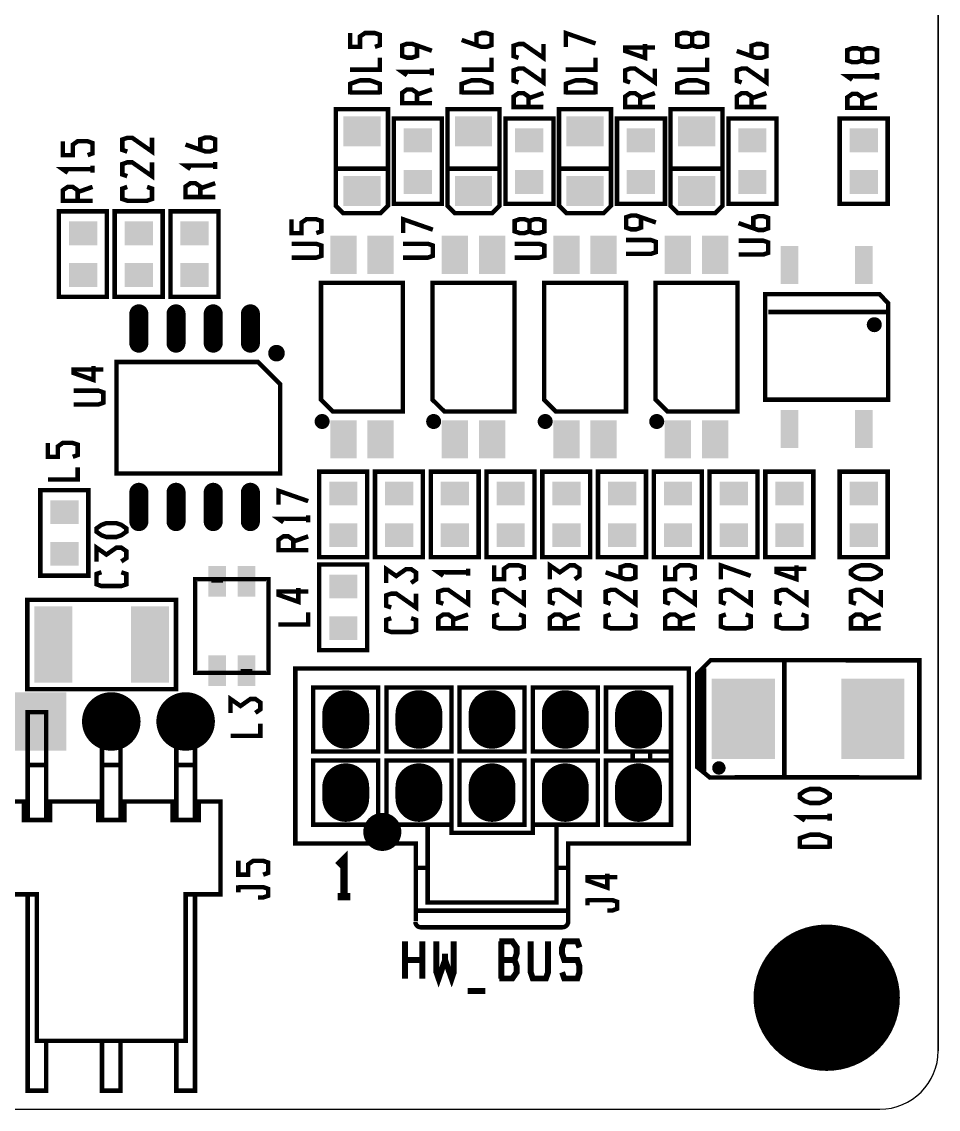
# Model space of a CAD drawing. Extents: x -122 to 131, y -4 to 64.
# Drawn here: x -32.22 to -0.91, y 3.84 to 40.99 of the extents above; entities that cross this region are included whole.
import ezdxf

# ---------------------------------------------------------------- set-up
doc = ezdxf.new("R2010")
doc.units = 0
doc.header["$MEASUREMENT"] = 0
doc.layers.get('0').update_dxf_attribs({"linetype": 'CONTINUOUS'})
for name, color, linetype in [('22-302-0_DRD', 7, 'CONTINUOUS'), ('22-302-0_SMT', 8, 'CONTINUOUS'), ('22-302-0_SST', 1, 'CONTINUOUS'), ('THRUHOLE_NPT', 15, 'CONTINUOUS')]:
    doc.layers.add(name, color=color, linetype=linetype)

# ---------------------------------------------------------------- blocks, each defined once
blk = doc.blocks.new('RECTANGLE_2')
blk.add_solid([(0.4826, 0.4064), (0.4826, -0.4064), (-0.4826, 0.4064), (-0.4826, -0.4064)])
blk = doc.blocks.new('RECTANGLE_3')
blk.add_solid([(0.6477, 1.30048), (0.6477, -1.30048), (-0.6477, 1.30048), (-0.6477, -1.30048)])
blk = doc.blocks.new('SQUARE_6')
blk.add_solid([(0.99949, 0.99949), (0.99949, -0.99949), (-0.99949, 0.99949), (-0.99949, -0.99949)])
blk = doc.blocks.new('RECTANGLE_7')
blk.add_solid([(1.0795, 1.3716), (1.0795, -1.3716), (-1.0795, 1.3716), (-1.0795, -1.3716)])
blk = doc.blocks.new('RECTANGLE_10')
blk.add_solid([(0.63627, 0.51308), (0.63627, -0.51308), (-0.63627, 0.51308), (-0.63627, -0.51308)])
blk = doc.blocks.new('ROUND_21')
at = {"const_width": 0.99949}
blk.add_lwpolyline([(-0.499744, 0, 1), (0.499744, 0, 1)], format="xyb", close=True, dxfattribs=at)
blk = doc.blocks.new('OBLONG_22')
at = {"const_width": 1.6002}
blk.add_lwpolyline([(0, 0.19939), (0, -0.19939)], dxfattribs=at)
at = {"const_width": 0.8001}
for points in [[(-0.40005, 0.19939, 1), (0.40005, 0.19939, 1)], [(-0.40005, -0.19939, 1), (0.40005, -0.19939, 1)]]:
    blk.add_lwpolyline(points, format="xyb", close=True, dxfattribs=at)
blk = doc.blocks.new('RECTANGLE_28')
blk.add_solid([(0.29972, 0.52451), (0.29972, -0.52451), (-0.29972, 0.52451), (-0.29972, -0.52451)])
blk = doc.blocks.new('ROUND_29')
at = {"const_width": 2.49936}
blk.add_lwpolyline([(-1.24968, 0, 1), (1.24968, 0, 1)], format="xyb", close=True, dxfattribs=at)
blk = doc.blocks.new('OBLONG_37')
at = {"const_width": 0.65024}
blk.add_lwpolyline([(0, 0.50038), (0, -0.50038)], dxfattribs=at)
at = {"const_width": 0.32512}
for points in [[(-0.16256, 0.50038, 1), (0.16256, 0.50038, 1)], [(-0.16256, -0.50038, 1), (0.16256, -0.50038, 1)]]:
    blk.add_lwpolyline(points, format="xyb", close=True, dxfattribs=at)
blk = doc.blocks.new('RECTANGLE_38')
blk.add_solid([(0.44958, 0.65024), (0.44958, -0.65024), (-0.44958, 0.65024), (-0.44958, -0.65024)])
blk = doc.blocks.new('RECTANGLE_39')
blk.add_solid([(0.29972, 0.65024), (0.29972, -0.65024), (-0.29972, 0.65024), (-0.29972, -0.65024)])
blk = doc.blocks.new('ROUND_16')
at = {"const_width": 0.65024}
blk.add_lwpolyline([(-0.32512, 0, 1), (0.32512, 0, 1)], format="xyb", close=True, dxfattribs=at)

msp = doc.modelspace()

# ---------------------------------------------------------------- linework, layer by layer
at = {"layer": '22-302-0_DRD'}
for p, q in [((-0.91, 5.837), (-0.91, 61.839)), ((-0.91, 57.44), (-0.91, 5.837)), ((-0.91, 5.837), (-0.91, 57.44)), ((-120.201, 3.838), (-2.909, 3.838))]:
    msp.add_line(p, q, dxfattribs=at)
msp.add_arc((-2.909, 5.837), 1.999, 270, 0, dxfattribs=at)
at = {"layer": '22-302-0_SST'}
for points, const_width in [([(-20.153, 40.127), (-19.982, 40.186), (-19.982, 40.541), (-20.153, 40.6), (-20.49, 40.6), (-20.661, 40.483), (-20.661, 40.127), (-20.998, 40.127), (-20.998, 40.6)], 0.152), ([(-16.68, 40.186), (-16.68, 40.541), (-16.51, 40.6), (-16.343, 40.6), (-16.172, 40.541), (-16.172, 40.186), (-16.343, 40.127), (-16.51, 40.127), (-17.188, 40.364)], 0.152), ([(-12.616, 40.244), (-13.632, 40.6), (-13.632, 40.127)], 0.152), ([(-9.314, 40.541), (-9.485, 40.6), (-9.652, 40.6), (-9.822, 40.541), (-9.822, 40.186), (-9.652, 40.127), (-9.485, 40.127), (-9.314, 40.186), (-9.314, 40.541), (-9.144, 40.6), (-8.977, 40.6), (-8.806, 40.541), (-8.806, 40.186), (-8.977, 40.127), (-9.144, 40.127), (-9.314, 40.186)], 0.152), ([(-18.715, 40.173), (-18.715, 39.818), (-18.885, 39.759), (-19.055, 39.759), (-19.223, 39.818), (-19.223, 40.173), (-19.055, 40.234), (-18.885, 40.234), (-18.207, 39.995)], 0.152), ([(-14.397, 40.224), (-14.397, 39.752), (-15.075, 40.224), (-15.245, 40.224), (-15.413, 40.166), (-15.413, 39.81), (-15.245, 39.752)], 0.152), ([(-10.927, 40.224), (-10.927, 39.752), (-11.603, 39.988), (-11.603, 40.107), (-10.587, 40.107)], 0.152), ([(-7.285, 39.81), (-7.285, 40.166), (-7.117, 40.224), (-6.947, 40.224), (-6.777, 40.166), (-6.777, 39.81), (-6.947, 39.752), (-7.117, 39.752), (-7.793, 39.988)], 0.152), ([(-3.508, 40.018), (-3.678, 40.079), (-3.846, 40.079), (-4.016, 40.018), (-4.016, 39.663), (-3.846, 39.604), (-3.678, 39.604), (-3.508, 39.663), (-3.508, 40.018), (-3.338, 40.079), (-3.17, 40.079), (-3, 40.018), (-3, 39.663), (-3.17, 39.604), (-3.338, 39.604), (-3.508, 39.663)], 0.152), ([(-19.982, 39.762), (-19.982, 39.348), (-20.998, 39.348)], 0.152), ([(-16.172, 39.762), (-16.172, 39.348), (-17.188, 39.348)], 0.152), ([(-12.616, 39.762), (-12.616, 39.348), (-13.632, 39.348)], 0.152), ([(-8.806, 39.762), (-8.806, 39.348), (-9.822, 39.348)], 0.152), ([(-18.207, 39.396), (-18.207, 39.157)], 0.152), ([(-14.397, 39.386), (-14.397, 38.913), (-15.075, 39.386), (-15.245, 39.386), (-15.413, 39.327), (-15.413, 38.972), (-15.245, 38.913)], 0.152), ([(-10.587, 39.386), (-10.587, 38.913), (-11.265, 39.386), (-11.435, 39.386), (-11.603, 39.327), (-11.603, 38.972), (-11.435, 38.913)], 0.152), ([(-6.777, 39.386), (-6.777, 38.913), (-7.455, 39.386), (-7.625, 39.386), (-7.793, 39.327), (-7.793, 38.972), (-7.625, 38.913)], 0.152), ([(-19.982, 38.509), (-19.982, 38.865), (-20.32, 38.984), (-20.661, 38.984), (-20.998, 38.865), (-20.998, 38.509)], 0.152), ([(-18.207, 39.277), (-19.223, 39.277), (-19.055, 39.157)], 0.152), ([(-16.172, 38.509), (-16.172, 38.865), (-16.51, 38.984), (-16.851, 38.984), (-17.188, 38.865), (-17.188, 38.509)], 0.152), ([(-12.616, 38.509), (-12.616, 38.865), (-12.954, 38.984), (-13.295, 38.984), (-13.632, 38.865), (-13.632, 38.509)], 0.152), ([(-8.806, 38.509), (-8.806, 38.865), (-9.144, 38.984), (-9.485, 38.984), (-9.822, 38.865), (-9.822, 38.509)], 0.152), ([(-3, 39.122), (-4.016, 39.122), (-3.846, 39.002)], 0.152), ([(-3, 39.241), (-3, 39.002)], 0.152), ([(-19.982, 38.568), (-20.998, 38.568)], 0.152), ([(-18.715, 38.202), (-18.715, 38.558), (-18.885, 38.675), (-19.055, 38.675), (-19.223, 38.558), (-19.223, 38.202), (-18.207, 38.202)], 0.152), ([(-18.715, 38.497), (-18.207, 38.675)], 0.152), ([(-16.172, 38.568), (-17.188, 38.568)], 0.152), ([(-12.616, 38.568), (-13.632, 38.568)], 0.152), ([(-8.806, 38.568), (-9.822, 38.568)], 0.152), ([(-14.905, 38.075), (-14.905, 38.431), (-15.075, 38.548), (-15.245, 38.548), (-15.413, 38.431), (-15.413, 38.075), (-14.397, 38.075)], 0.152), ([(-14.905, 38.37), (-14.397, 38.548)], 0.152), ([(-11.095, 38.075), (-11.095, 38.431), (-11.265, 38.548), (-11.435, 38.548), (-11.603, 38.431), (-11.603, 38.075), (-10.587, 38.075)], 0.152), ([(-11.095, 38.37), (-10.587, 38.548)], 0.152), ([(-7.285, 38.075), (-7.285, 38.431), (-7.455, 38.548), (-7.625, 38.548), (-7.793, 38.431), (-7.793, 38.075), (-6.777, 38.075)], 0.152), ([(-7.285, 38.37), (-6.777, 38.548)], 0.152), ([(-3.508, 38.047), (-3.508, 38.403), (-3.678, 38.52), (-3.846, 38.52), (-4.016, 38.403), (-4.016, 38.047), (-3, 38.047)], 0.152), ([(-3.508, 38.342), (-3, 38.52)], 0.152), ([(-19.96, 34.445), (-21.23, 34.445), (-21.484, 34.699), (-21.484, 38.001), (-19.706, 38.001), (-19.706, 34.699), (-19.96, 34.445)], 0.152), ([(-16.15, 34.445), (-17.42, 34.445), (-17.674, 34.699), (-17.674, 38.001), (-15.896, 38.001), (-15.896, 34.699), (-16.15, 34.445)], 0.152), ([(-12.34, 34.445), (-13.61, 34.445), (-13.864, 34.699), (-13.864, 38.001), (-12.086, 38.001), (-12.086, 34.699), (-12.34, 34.445)], 0.152), ([(-8.53, 34.445), (-9.8, 34.445), (-10.054, 34.699), (-10.054, 38.001), (-8.276, 38.001), (-8.276, 34.699), (-8.53, 34.445)], 0.152), ([(-17.864, 34.763), (-17.864, 37.684), (-19.502, 37.684), (-19.502, 34.763), (-17.864, 34.763)], 0.152), ([(-14.054, 34.763), (-14.054, 37.684), (-15.692, 37.684), (-15.692, 34.763), (-14.054, 34.763)], 0.152), ([(-10.244, 34.763), (-10.244, 37.684), (-11.882, 37.684), (-11.882, 34.763), (-10.244, 34.763)], 0.152), ([(-6.434, 34.763), (-6.434, 37.684), (-8.072, 37.684), (-8.072, 34.763), (-6.434, 34.763)], 0.152), ([(-4.275, 37.684), (-4.275, 34.763), (-2.637, 34.763), (-2.637, 37.684), (-4.275, 37.684)], 0.152), ([(-29.965, 36.429), (-29.797, 36.488), (-29.797, 36.843), (-29.965, 36.904), (-30.305, 36.904), (-30.473, 36.785), (-30.473, 36.429), (-30.813, 36.429), (-30.813, 36.904)], 0.152), ([(-27.765, 37.021), (-27.765, 36.549), (-28.441, 37.021), (-28.611, 37.021), (-28.781, 36.963), (-28.781, 36.607), (-28.611, 36.549)], 0.152), ([(-26.114, 36.615), (-26.114, 36.97), (-25.944, 37.031), (-25.774, 37.031), (-25.606, 36.97), (-25.606, 36.615), (-25.774, 36.556), (-25.944, 36.556), (-26.622, 36.792)], 0.152), ([(-29.797, 36.066), (-29.797, 35.827)], 0.152), ([(-27.765, 36.183), (-27.765, 35.71), (-28.441, 36.183), (-28.611, 36.183), (-28.781, 36.124), (-28.781, 35.769), (-28.611, 35.71)], 0.152), ([(-25.606, 36.074), (-26.622, 36.074), (-26.452, 35.954)], 0.152), ([(-25.606, 36.193), (-25.606, 35.954)], 0.152), ([(-19.706, 35.969), (-21.484, 35.969)], 0.152), ([(-15.896, 35.969), (-17.674, 35.969)], 0.152), ([(-12.086, 35.969), (-13.864, 35.969)], 0.152), ([(-8.276, 35.969), (-10.054, 35.969)], 0.152), ([(-29.797, 35.947), (-30.813, 35.947), (-30.643, 35.827)], 0.152), ([(-30.305, 34.872), (-30.305, 35.228), (-30.473, 35.345), (-30.643, 35.345), (-30.813, 35.228), (-30.813, 34.872), (-29.797, 34.872)], 0.152), ([(-30.305, 35.167), (-29.797, 35.345)], 0.152), ([(-27.933, 35.345), (-27.765, 35.286), (-27.765, 34.931), (-27.933, 34.872), (-28.611, 34.872), (-28.781, 34.931), (-28.781, 35.286), (-28.611, 35.345)], 0.152), ([(-26.114, 34.999), (-26.114, 35.355), (-26.282, 35.472), (-26.452, 35.472), (-26.622, 35.355), (-26.622, 34.999), (-25.606, 34.999)], 0.152), ([(-26.114, 35.294), (-25.606, 35.472)], 0.152), ([(-30.945, 34.509), (-30.945, 31.588), (-29.307, 31.588), (-29.307, 34.509), (-30.945, 34.509)], 0.152), ([(-29.04, 34.509), (-29.04, 31.588), (-27.402, 31.588), (-27.402, 34.509), (-29.04, 34.509)], 0.152), ([(-27.135, 34.509), (-27.135, 31.588), (-25.497, 31.588), (-25.497, 34.509), (-27.135, 34.509)], 0.152), ([(-22.154, 33.767), (-21.984, 33.826), (-21.984, 34.181), (-22.154, 34.24), (-22.492, 34.24), (-22.662, 34.123), (-22.662, 33.767), (-23, 33.767), (-23, 34.24)], 0.152), ([(-18.174, 33.884), (-19.19, 34.24), (-19.19, 33.767)], 0.152), ([(-14.872, 34.181), (-15.042, 34.24), (-15.21, 34.24), (-15.38, 34.181), (-15.38, 33.826), (-15.21, 33.767), (-15.042, 33.767), (-14.872, 33.826), (-14.872, 34.181), (-14.702, 34.24), (-14.534, 34.24), (-14.364, 34.181), (-14.364, 33.826), (-14.534, 33.767), (-14.702, 33.767), (-14.872, 33.826)], 0.152), ([(-11.062, 34.308), (-11.062, 33.953), (-11.232, 33.894), (-11.4, 33.894), (-11.57, 33.953), (-11.57, 34.308), (-11.4, 34.367), (-11.232, 34.367), (-10.554, 34.13)], 0.152), ([(-7.224, 33.93), (-7.224, 34.285), (-7.054, 34.346), (-6.886, 34.346), (-6.716, 34.285), (-6.716, 33.93), (-6.886, 33.871), (-7.054, 33.871), (-7.732, 34.108)], 0.152), ([(-23, 33.402), (-22.154, 33.402), (-21.984, 33.343), (-21.984, 32.987), (-22.154, 32.929), (-23, 32.929)], 0.152), ([(-19.19, 33.402), (-18.344, 33.402), (-18.174, 33.343), (-18.174, 32.987), (-18.344, 32.929), (-19.19, 32.929)], 0.152), ([(-15.38, 33.402), (-14.534, 33.402), (-14.364, 33.343), (-14.364, 32.987), (-14.534, 32.929), (-15.38, 32.929)], 0.152), ([(-11.57, 33.529), (-10.724, 33.529), (-10.554, 33.47), (-10.554, 33.114), (-10.724, 33.056), (-11.57, 33.056)], 0.152), ([(-7.732, 33.508), (-6.886, 33.508), (-6.716, 33.447), (-6.716, 33.092), (-6.886, 33.033), (-7.732, 33.033)], 0.152), ([(-21.994, 28.075), (-21.994, 32.071), (-19.195, 32.071), (-19.195, 27.676), (-21.593, 27.676), (-21.994, 28.075)], 0.152), ([(-18.184, 28.075), (-18.184, 32.071), (-15.385, 32.071), (-15.385, 27.676), (-17.783, 27.676), (-18.184, 28.075)], 0.152), ([(-14.374, 28.075), (-14.374, 32.071), (-11.575, 32.071), (-11.575, 27.676), (-13.973, 27.676), (-14.374, 28.075)], 0.152), ([(-10.564, 28.075), (-10.564, 32.071), (-7.765, 32.071), (-7.765, 27.676), (-10.163, 27.676), (-10.564, 28.075)], 0.152), ([(-2.817, 31.578), (-2.919, 31.679), (-6.818, 31.679), (-6.818, 28.075), (-2.622, 28.075), (-2.622, 31.372), (-2.817, 31.578)], 0.152), ([(-6.719, 31.072), (-2.622, 31.072)], 0.152), ([(-3.173, 30.801), (-3.173, 30.475)], 0.152), ([(-3.036, 30.808), (-3.036, 30.468)], 0.152), ([(-2.924, 30.696), (-3.264, 30.696)], 0.152), ([(-2.931, 30.559), (-3.257, 30.559)], 0.152), ([(-23.307, 29.696), (-23.719, 29.696)], 0.152), ([(-23.391, 29.833), (-23.638, 29.833)], 0.152), ([(-23.62, 29.843), (-23.62, 29.485)], 0.152), ([(-23.483, 29.871), (-23.483, 29.459)], 0.152), ([(-23.345, 29.787), (-23.345, 29.541)], 0.152), ([(-23.389, 28.603), (-23.389, 25.555), (-28.977, 25.555), (-28.977, 29.365), (-24.151, 29.365), (-23.389, 28.603)], 0.152), ([(-23.335, 29.558), (-23.693, 29.558)], 0.152), ([(-29.767, 29.223), (-29.767, 28.751), (-30.445, 28.987), (-30.445, 29.106), (-29.429, 29.106)], 0.152), ([(-30.445, 28.385), (-29.596, 28.385), (-29.429, 28.327), (-29.429, 27.971), (-29.596, 27.913), (-30.445, 27.913)], 0.152), ([(-22.035, 27.493), (-22.035, 27.168)], 0.152), ([(-21.898, 27.501), (-21.898, 27.161)], 0.152), ([(-18.225, 27.493), (-18.225, 27.168)], 0.152), ([(-18.088, 27.501), (-18.088, 27.161)], 0.152), ([(-14.415, 27.493), (-14.415, 27.168)], 0.152), ([(-14.278, 27.501), (-14.278, 27.161)], 0.152), ([(-10.605, 27.493), (-10.605, 27.168)], 0.152), ([(-10.468, 27.501), (-10.468, 27.161)], 0.152), ([(-21.786, 27.389), (-22.126, 27.389)], 0.152), ([(-21.793, 27.252), (-22.119, 27.252)], 0.152), ([(-17.976, 27.389), (-18.316, 27.389)], 0.152), ([(-17.983, 27.252), (-18.309, 27.252)], 0.152), ([(-14.166, 27.389), (-14.506, 27.389)], 0.152), ([(-14.173, 27.252), (-14.499, 27.252)], 0.152), ([(-10.356, 27.389), (-10.696, 27.389)], 0.152), ([(-10.363, 27.252), (-10.689, 27.252)], 0.152), ([(-30.473, 26.124), (-30.305, 26.185), (-30.305, 26.541), (-30.473, 26.599), (-30.813, 26.599), (-30.981, 26.48), (-30.981, 26.124), (-31.321, 26.124), (-31.321, 26.599)], 0.152), ([(-30.305, 25.761), (-30.305, 25.347), (-31.321, 25.347)], 0.152), ([(-22.055, 25.619), (-22.055, 22.698), (-20.417, 22.698), (-20.417, 25.619), (-22.055, 25.619)], 0.152), ([(-20.15, 25.619), (-20.15, 22.698), (-18.512, 22.698), (-18.512, 25.619), (-20.15, 25.619)], 0.152), ([(-18.245, 25.619), (-18.245, 22.698), (-16.607, 22.698), (-16.607, 25.619), (-18.245, 25.619)], 0.152), ([(-16.34, 25.619), (-16.34, 22.698), (-14.702, 22.698), (-14.702, 25.619), (-16.34, 25.619)], 0.152), ([(-14.435, 25.619), (-14.435, 22.698), (-12.797, 22.698), (-12.797, 25.619), (-14.435, 25.619)], 0.152), ([(-12.53, 25.619), (-12.53, 22.698), (-10.892, 22.698), (-10.892, 25.619), (-12.53, 25.619)], 0.152), ([(-10.625, 25.619), (-10.625, 22.698), (-8.987, 22.698), (-8.987, 25.619), (-10.625, 25.619)], 0.152), ([(-8.72, 25.619), (-8.72, 22.698), (-7.082, 22.698), (-7.082, 25.619), (-8.72, 25.619)], 0.152), ([(-6.815, 25.619), (-6.815, 22.698), (-5.177, 22.698), (-5.177, 25.619), (-6.815, 25.619)], 0.152), ([(-4.275, 25.619), (-4.275, 22.698), (-2.637, 22.698), (-2.637, 25.619), (-4.275, 25.619)], 0.152), ([(-31.58, 24.984), (-31.58, 22.063), (-29.942, 22.063), (-29.942, 24.984), (-31.58, 24.984)], 0.152), ([(-22.431, 24.611), (-23.447, 24.966), (-23.447, 24.491)], 0.152), ([(-22.431, 24.128), (-22.431, 23.889)], 0.152), ([(-28.644, 23.564), (-28.814, 23.445), (-28.984, 23.386), (-29.322, 23.386), (-29.492, 23.445), (-29.66, 23.564), (-29.66, 23.681), (-29.492, 23.8), (-29.322, 23.859), (-28.984, 23.859), (-28.814, 23.8), (-28.644, 23.681), (-28.644, 23.564)], 0.152), ([(-22.431, 24.009), (-23.447, 24.009), (-23.277, 23.889)], 0.152), ([(-22.939, 22.934), (-22.939, 23.29), (-23.107, 23.407), (-23.277, 23.407), (-23.447, 23.29), (-23.447, 22.934), (-22.431, 22.934)], 0.152), ([(-22.939, 23.229), (-22.431, 23.407)], 0.152), ([(-28.814, 22.548), (-28.644, 22.665), (-28.644, 22.904), (-28.814, 23.021), (-28.984, 23.021), (-29.322, 22.784), (-29.66, 23.021), (-29.66, 22.548)], 0.152), ([(-22.055, 22.444), (-22.055, 19.523), (-20.417, 19.523), (-20.417, 22.444), (-22.055, 22.444)], 0.152), ([(-18.916, 21.817), (-18.748, 21.933), (-18.748, 22.172), (-18.916, 22.289), (-19.086, 22.289), (-19.424, 22.053), (-19.764, 22.289), (-19.764, 21.817)], 0.152), ([(-16.97, 22.299), (-16.97, 22.06)], 0.152), ([(-15.233, 21.944), (-15.065, 22.002), (-15.065, 22.358), (-15.233, 22.416), (-15.573, 22.416), (-15.741, 22.299), (-15.741, 21.944), (-16.081, 21.944), (-16.081, 22.416)], 0.152), ([(-13.328, 21.944), (-13.16, 22.06), (-13.16, 22.299), (-13.328, 22.416), (-13.498, 22.416), (-13.836, 22.18), (-14.176, 22.416), (-14.176, 21.944)], 0.152), ([(-11.763, 22.002), (-11.763, 22.358), (-11.593, 22.416), (-11.423, 22.416), (-11.255, 22.358), (-11.255, 22.002), (-11.423, 21.944), (-11.593, 21.944), (-12.271, 22.18)], 0.152), ([(-9.391, 21.944), (-9.223, 22.002), (-9.223, 22.358), (-9.391, 22.416), (-9.731, 22.416), (-9.899, 22.299), (-9.899, 21.944), (-10.239, 21.944), (-10.239, 22.416)], 0.152), ([(-7.318, 22.06), (-8.334, 22.416), (-8.334, 21.944)], 0.152), ([(-5.751, 22.416), (-5.751, 21.944), (-6.429, 22.18), (-6.429, 22.299), (-5.413, 22.299)], 0.152), ([(-2.873, 22.121), (-3.043, 22.002), (-3.211, 21.944), (-3.551, 21.944), (-3.719, 22.002), (-3.889, 22.121), (-3.889, 22.238), (-3.719, 22.358), (-3.551, 22.416), (-3.211, 22.416), (-3.043, 22.358), (-2.873, 22.238), (-2.873, 22.121)], 0.152), ([(-28.814, 22.182), (-28.644, 22.124), (-28.644, 21.768), (-28.814, 21.71), (-29.492, 21.71), (-29.66, 21.768), (-29.66, 22.124), (-29.492, 22.182)], 0.152), ([(-23.79, 21.898), (-23.79, 21.949), (-23.838, 21.949), (-26.238, 21.949), (-26.289, 21.949), (-26.289, 21.898)], 0.152), ([(-26.289, 18.799), (-26.289, 21.898)], 0.152), ([(-25.339, 21.898), (-25.741, 21.898)], 0.152), ([(-23.79, 21.898), (-23.79, 18.799)], 0.152), ([(-16.97, 22.18), (-17.986, 22.18), (-17.816, 22.06)], 0.152), ([(-22.769, 21.646), (-22.769, 21.171), (-23.447, 21.41), (-23.447, 21.527), (-22.431, 21.527)], 0.152), ([(-16.97, 21.578), (-16.97, 21.105), (-17.646, 21.578), (-17.816, 21.578), (-17.986, 21.519), (-17.986, 21.164), (-17.816, 21.105)], 0.152), ([(-15.065, 21.578), (-15.065, 21.105), (-15.741, 21.578), (-15.911, 21.578), (-16.081, 21.519), (-16.081, 21.164), (-15.911, 21.105)], 0.152), ([(-13.16, 21.578), (-13.16, 21.105), (-13.836, 21.578), (-14.006, 21.578), (-14.176, 21.519), (-14.176, 21.164), (-14.006, 21.105)], 0.152), ([(-11.255, 21.578), (-11.255, 21.105), (-11.931, 21.578), (-12.101, 21.578), (-12.271, 21.519), (-12.271, 21.164), (-12.101, 21.105)], 0.152), ([(-9.223, 21.578), (-9.223, 21.105), (-9.899, 21.578), (-10.069, 21.578), (-10.239, 21.519), (-10.239, 21.164), (-10.069, 21.105)], 0.152), ([(-7.318, 21.578), (-7.318, 21.105), (-7.994, 21.578), (-8.164, 21.578), (-8.334, 21.519), (-8.334, 21.164), (-8.164, 21.105)], 0.152), ([(-5.413, 21.578), (-5.413, 21.105), (-6.089, 21.578), (-6.259, 21.578), (-6.429, 21.519), (-6.429, 21.164), (-6.259, 21.105)], 0.152), ([(-2.873, 21.578), (-2.873, 21.105), (-3.551, 21.578), (-3.719, 21.578), (-3.889, 21.519), (-3.889, 21.164), (-3.719, 21.105)], 0.152), ([(-26.945, 18.57), (-26.945, 21.237), (-32.025, 21.237), (-32.025, 18.189), (-26.945, 18.189), (-26.945, 18.57)], 0.152), ([(-18.748, 21.451), (-18.748, 20.978), (-19.424, 21.451), (-19.594, 21.451), (-19.764, 21.392), (-19.764, 21.037), (-19.594, 20.978)], 0.152), ([(-22.431, 20.808), (-22.431, 20.394), (-23.447, 20.394)], 0.152), ([(-17.478, 20.267), (-17.478, 20.623), (-17.646, 20.74), (-17.816, 20.74), (-17.986, 20.623), (-17.986, 20.267), (-16.97, 20.267)], 0.152), ([(-17.478, 20.562), (-16.97, 20.74)], 0.152), ([(-15.233, 20.74), (-15.065, 20.681), (-15.065, 20.326), (-15.233, 20.267), (-15.911, 20.267), (-16.081, 20.326), (-16.081, 20.681), (-15.911, 20.74)], 0.152), ([(-13.668, 20.267), (-13.668, 20.623), (-13.836, 20.74), (-14.006, 20.74), (-14.176, 20.623), (-14.176, 20.267), (-13.16, 20.267)], 0.152), ([(-13.668, 20.562), (-13.16, 20.74)], 0.152), ([(-11.423, 20.74), (-11.255, 20.681), (-11.255, 20.326), (-11.423, 20.267), (-12.101, 20.267), (-12.271, 20.326), (-12.271, 20.681), (-12.101, 20.74)], 0.152), ([(-9.731, 20.267), (-9.731, 20.623), (-9.899, 20.74), (-10.069, 20.74), (-10.239, 20.623), (-10.239, 20.267), (-9.223, 20.267)], 0.152), ([(-9.731, 20.562), (-9.223, 20.74)], 0.152), ([(-7.486, 20.74), (-7.318, 20.681), (-7.318, 20.326), (-7.486, 20.267), (-8.164, 20.267), (-8.334, 20.326), (-8.334, 20.681), (-8.164, 20.74)], 0.152), ([(-5.581, 20.74), (-5.413, 20.681), (-5.413, 20.326), (-5.581, 20.267), (-6.259, 20.267), (-6.429, 20.326), (-6.429, 20.681), (-6.259, 20.74)], 0.152), ([(-3.381, 20.267), (-3.381, 20.623), (-3.551, 20.74), (-3.719, 20.74), (-3.889, 20.623), (-3.889, 20.267), (-2.873, 20.267)], 0.152), ([(-3.381, 20.562), (-2.873, 20.74)], 0.152), ([(-18.916, 20.613), (-18.748, 20.554), (-18.748, 20.199), (-18.916, 20.14), (-19.594, 20.14), (-19.764, 20.199), (-19.764, 20.554), (-19.594, 20.613)], 0.152), ([(-18.349, 12.083), (-18.751, 12.083), (-18.751, 12.914), (-22.87, 12.914), (-22.87, 18.893), (-9.429, 18.893), (-9.429, 12.914), (-13.549, 12.914), (-13.549, 12.083), (-13.95, 12.083), (-13.95, 10.902), (-18.349, 10.902), (-18.349, 12.083), (-18.349, 13.559), (-17.539, 13.559)], 0.152), ([(-7.549, 15.177), (-3.196, 15.174), (-1.557, 15.174), (-1.557, 19.172), (-8.682, 19.18), (-9.139, 18.723), (-9.139, 15.522), (-8.707, 15.167), (-7.549, 15.177)], 0.152), ([(-8.911, 18.901), (-9.088, 18.723)], 0.152), ([(-8.911, 18.901), (-8.911, 15.395)], 0.152), ([(-6.167, 15.218), (-6.167, 19.155)], 0.152), ([(-26.289, 18.799), (-26.289, 18.748), (-26.238, 18.748), (-23.838, 18.748), (-23.79, 18.748), (-23.79, 18.799)], 0.152), ([(-24.74, 18.799), (-24.339, 18.799)], 0.152), ([(-9.088, 18.723), (-9.088, 15.522), (-8.936, 15.395), (-8.885, 15.319), (-8.834, 15.268)], 0.152), ([(-8.911, 18.662), (-9.088, 18.662)], 0.152), ([(-8.911, 18.525), (-9.088, 18.525)], 0.152), ([(-8.911, 18.799), (-9.012, 18.799)], 0.152), ([(-8.987, 18.824), (-8.987, 15.439)], 0.152), ([(-20.038, 18.248), (-22.258, 18.248), (-22.258, 16.058), (-20.038, 16.058), (-20.038, 18.248)], 0.152), ([(-17.539, 18.248), (-19.759, 18.248), (-19.759, 16.058), (-17.539, 16.058), (-17.539, 18.248)], 0.152), ([(-15.04, 18.248), (-17.26, 18.248), (-17.26, 16.058), (-15.04, 16.058), (-15.04, 18.248)], 0.152), ([(-12.54, 18.248), (-14.76, 18.248), (-14.76, 16.058), (-12.54, 16.058), (-12.54, 18.248)], 0.152), ([(-10.038, 18.248), (-12.258, 18.248), (-12.258, 16.058), (-11.349, 16.058), (-11.349, 15.749), (-12.258, 15.749), (-12.258, 13.559), (-10.038, 13.559), (-10.038, 18.248)], 0.152), ([(-8.911, 18.388), (-9.088, 18.388)], 0.152), ([(-8.911, 18.25), (-9.088, 18.25)], 0.152), ([(-24.234, 17.377), (-24.067, 17.496), (-24.067, 17.732), (-24.234, 17.852), (-24.405, 17.852), (-24.742, 17.613), (-25.083, 17.852), (-25.083, 17.377)], 0.152), ([(-8.911, 18.113), (-9.088, 18.113)], 0.152), ([(-8.911, 17.976), (-9.088, 17.976)], 0.152), ([(-8.911, 17.839), (-9.088, 17.839)], 0.152), ([(-32.014, 15.599), (-31.379, 15.599), (-31.379, 17.402), (-32.014, 17.402), (-32.014, 15.599), (-32.014, 13.719)], 0.152), ([(-29.474, 15.599), (-28.839, 15.599), (-28.839, 17.402), (-29.474, 17.402), (-29.474, 15.599), (-29.474, 13.719)], 0.152), ([(-26.299, 15.599), (-26.934, 15.599), (-26.934, 17.402), (-26.299, 17.402), (-26.299, 15.599), (-26.299, 13.719)], 0.152), ([(-21.466, 17.471), (-21.466, 16.836), (-20.831, 16.836), (-20.831, 17.471), (-21.466, 17.471), (-21.316, 17.321), (-21.316, 16.985), (-20.981, 16.985), (-20.981, 17.321), (-21.316, 17.321)], 0.152), ([(-20.831, 17.471), (-20.981, 17.321)], 0.152), ([(-18.966, 17.471), (-18.966, 16.836), (-18.331, 16.836), (-18.481, 16.985), (-18.481, 17.321), (-18.331, 17.471), (-18.966, 17.471), (-18.817, 17.321), (-18.817, 16.985), (-18.481, 16.985)], 0.152), ([(-18.331, 17.471), (-18.331, 16.836)], 0.152), ([(-16.467, 17.471), (-16.467, 16.836), (-15.832, 16.836), (-15.982, 16.985), (-15.982, 17.321), (-15.832, 17.471), (-16.467, 17.471), (-16.317, 17.321), (-16.317, 16.985), (-15.982, 16.985)], 0.152), ([(-15.832, 17.471), (-15.832, 16.836)], 0.152), ([(-13.968, 17.471), (-13.968, 16.836), (-13.333, 16.836), (-13.483, 16.985), (-13.483, 17.321), (-13.333, 17.471), (-13.968, 17.471), (-13.818, 17.321), (-13.818, 16.985), (-13.483, 16.985)], 0.152), ([(-13.333, 17.471), (-13.333, 16.836)], 0.152), ([(-11.316, 17.321), (-11.466, 17.471), (-10.831, 17.471), (-10.981, 17.321), (-11.316, 17.321), (-11.316, 16.985), (-11.466, 16.836), (-10.831, 16.836), (-10.981, 16.985), (-11.316, 16.985)], 0.152), ([(-11.466, 17.471), (-11.466, 16.836)], 0.152), ([(-10.831, 17.471), (-10.831, 16.836)], 0.152), ([(-8.911, 17.702), (-9.088, 17.702)], 0.152), ([(-8.911, 17.565), (-9.088, 17.565)], 0.152), ([(-8.911, 17.427), (-9.088, 17.427)], 0.152), ([(-24.067, 17.013), (-24.067, 16.597), (-25.083, 16.597)], 0.152), ([(-18.817, 17.321), (-18.481, 17.321)], 0.152), ([(-16.317, 17.321), (-15.982, 17.321)], 0.152), ([(-13.818, 17.321), (-13.483, 17.321)], 0.152), ([(-10.981, 17.321), (-10.981, 16.985)], 0.152), ([(-8.911, 17.29), (-9.088, 17.29)], 0.152), ([(-8.911, 17.153), (-9.088, 17.153)], 0.152), ([(-8.911, 17.016), (-9.088, 17.016)], 0.152), ([(-21.466, 16.836), (-21.316, 16.985)], 0.152), ([(-20.831, 16.836), (-20.981, 16.985)], 0.152), ([(-18.966, 16.836), (-18.817, 16.985)], 0.152), ([(-16.467, 16.836), (-16.317, 16.985)], 0.152), ([(-13.968, 16.836), (-13.818, 16.985)], 0.152), ([(-8.911, 16.879), (-9.088, 16.879)], 0.152), ([(-8.911, 16.742), (-9.088, 16.742)], 0.152), ([(-8.911, 16.604), (-9.088, 16.604)], 0.152), ([(-8.911, 16.467), (-9.088, 16.467)], 0.152), ([(-8.911, 16.33), (-9.088, 16.33)], 0.152), ([(-11.349, 16.058), (-10.75, 16.058), (-10.75, 15.749), (-11.349, 15.749)], 0.152), ([(-10.038, 16.058), (-10.75, 16.058)], 0.152), ([(-8.911, 16.193), (-9.088, 16.193)], 0.152), ([(-8.911, 16.056), (-9.088, 16.056)], 0.152), ([(-8.911, 15.919), (-9.088, 15.919)], 0.152), ([(-31.379, 15.599), (-31.379, 13.719)], 0.152), ([(-28.839, 15.599), (-28.839, 13.719)], 0.152), ([(-26.934, 13.719), (-26.934, 15.599)], 0.152), ([(-20.038, 13.559), (-20.038, 15.749), (-22.258, 15.749), (-22.258, 13.559), (-20.038, 13.559)], 0.152), ([(-18.349, 13.559), (-19.759, 13.559), (-19.759, 15.749), (-17.539, 15.749), (-17.539, 13.282), (-14.76, 13.282), (-14.76, 15.749), (-12.54, 15.749), (-12.54, 13.559), (-13.95, 13.559), (-13.95, 12.083)], 0.152), ([(-15.04, 13.559), (-15.04, 15.749), (-17.26, 15.749), (-17.26, 13.559), (-15.04, 13.559)], 0.152), ([(-10.75, 15.749), (-10.038, 15.749)], 0.152), ([(-8.911, 15.782), (-9.088, 15.782)], 0.152), ([(-8.911, 15.644), (-9.088, 15.644)], 0.152), ([(-8.276, 15.583), (-8.527, 15.583)], 0.152), ([(-8.453, 15.639), (-8.453, 15.352)], 0.152), ([(-8.316, 15.622), (-8.316, 15.37)], 0.152), ([(-8.911, 15.507), (-9.071, 15.507)], 0.152), ([(-8.911, 15.395), (-8.936, 15.37)], 0.152), ([(-8.936, 15.37), (-8.834, 15.268)], 0.152), ([(-8.258, 15.446), (-8.545, 15.446)], 0.152), ([(-20.981, 14.486), (-20.831, 14.336), (-21.466, 14.336), (-21.316, 14.486), (-20.981, 14.486), (-20.981, 14.821), (-20.831, 14.971), (-21.466, 14.971), (-21.316, 14.821), (-20.981, 14.821)], 0.152), ([(-21.466, 14.971), (-21.466, 14.336)], 0.152), ([(-21.316, 14.486), (-21.316, 14.821)], 0.152), ([(-20.831, 14.971), (-20.831, 14.336)], 0.152), ([(-18.481, 14.486), (-18.331, 14.336), (-18.966, 14.336), (-18.817, 14.486), (-18.481, 14.486), (-18.481, 14.821), (-18.331, 14.971), (-18.966, 14.971), (-18.817, 14.821), (-18.481, 14.821)], 0.152), ([(-18.966, 14.971), (-18.966, 14.336)], 0.152), ([(-18.817, 14.486), (-18.817, 14.821)], 0.152), ([(-18.331, 14.971), (-18.331, 14.336)], 0.152), ([(-15.982, 14.486), (-15.832, 14.336), (-16.467, 14.336), (-16.317, 14.486), (-15.982, 14.486), (-15.982, 14.821), (-15.832, 14.971), (-16.467, 14.971), (-16.317, 14.821), (-15.982, 14.821)], 0.152), ([(-16.467, 14.971), (-16.467, 14.336)], 0.152), ([(-16.317, 14.486), (-16.317, 14.821)], 0.152), ([(-15.832, 14.971), (-15.832, 14.336)], 0.152), ([(-13.483, 14.486), (-13.333, 14.336), (-13.968, 14.336), (-13.818, 14.486), (-13.483, 14.486), (-13.483, 14.821), (-13.333, 14.971), (-13.968, 14.971), (-13.818, 14.821), (-13.483, 14.821)], 0.152), ([(-13.968, 14.971), (-13.968, 14.336)], 0.152), ([(-13.818, 14.486), (-13.818, 14.821)], 0.152), ([(-13.333, 14.971), (-13.333, 14.336)], 0.152), ([(-10.981, 14.486), (-10.831, 14.336), (-11.466, 14.336), (-11.316, 14.486), (-10.981, 14.486), (-10.981, 14.821), (-10.831, 14.971), (-11.466, 14.971), (-11.316, 14.821), (-10.981, 14.821)], 0.152), ([(-11.466, 14.971), (-11.466, 14.336)], 0.152), ([(-11.316, 14.486), (-11.316, 14.821)], 0.152), ([(-10.831, 14.971), (-10.831, 14.336)], 0.152), ([(-4.618, 14.479), (-4.786, 14.359), (-4.956, 14.301), (-5.294, 14.301), (-5.464, 14.359), (-5.634, 14.479), (-5.634, 14.598), (-5.464, 14.715), (-5.294, 14.776), (-4.956, 14.776), (-4.786, 14.715), (-4.618, 14.598), (-4.618, 14.479)], 0.152), ([(-32.891, 14.354), (-32.141, 14.354), (-32.141, 13.719), (-32.014, 13.719), (-31.379, 13.719), (-31.252, 13.719), (-31.252, 14.354), (-29.601, 14.354), (-29.601, 13.719), (-29.474, 13.719), (-28.839, 13.719), (-28.712, 13.719), (-28.712, 14.354), (-27.061, 14.354), (-27.061, 13.719), (-26.934, 13.719), (-26.299, 13.719), (-26.172, 13.719), (-26.172, 14.354), (-25.423, 14.354), (-25.423, 11.179), (-26.299, 11.179), (-26.617, 11.179), (-26.617, 6.175), (-26.934, 6.175), (-28.839, 6.175), (-29.474, 6.175), (-31.379, 6.175), (-31.697, 6.175), (-31.697, 11.179), (-32.014, 11.179), (-32.014, 4.473), (-31.379, 4.473), (-31.379, 6.175)], 0.152), ([(-4.618, 13.818), (-5.634, 13.818), (-5.464, 13.699)], 0.152), ([(-4.618, 13.937), (-4.618, 13.699)], 0.152), ([(-14.76, 13.559), (-13.95, 13.559)], 0.152), ([(-4.618, 12.744), (-4.618, 13.099), (-4.956, 13.216), (-5.294, 13.216), (-5.634, 13.099), (-5.634, 12.744)], 0.152), ([(-21.209, 11.098), (-21.209, 12.368), (-21.42, 12.157)], 0.254), ([(-4.618, 12.802), (-5.634, 12.802)], 0.152), ([(-23.97, 11.85), (-23.8, 11.911), (-23.8, 12.266), (-23.97, 12.325), (-24.308, 12.325), (-24.478, 12.205), (-24.478, 11.85), (-24.816, 11.85), (-24.816, 12.325)], 0.152), ([(-18.751, 12.083), (-18.751, 10.623)], 0.152), ([(-13.549, 12.083), (-13.549, 10.623)], 0.152), ([(-12.213, 11.883), (-12.213, 11.408), (-12.891, 11.644), (-12.891, 11.763), (-11.875, 11.763)], 0.152), ([(-24.816, 11.486), (-24.816, 11.25)], 0.152), ([(-32.014, 11.179), (-32.891, 11.179)], 0.152), ([(-26.299, 11.179), (-26.299, 4.473), (-26.934, 4.473), (-26.934, 6.175)], 0.152), ([(-24.14, 11.072), (-23.97, 11.072), (-23.8, 11.131), (-23.8, 11.367), (-23.97, 11.428), (-24.816, 11.428)], 0.152), ([(-20.996, 11.098), (-21.42, 11.098)], 0.254), ([(-12.891, 11.044), (-12.891, 10.806)], 0.152), ([(-12.213, 10.628), (-12.042, 10.628), (-11.875, 10.689), (-11.875, 10.925), (-12.042, 10.983), (-12.891, 10.983)], 0.152), ([(-18.751, 10.254), (-18.751, 10.623), (-13.549, 10.623), (-13.549, 10.254)], 0.152), ([(-13.749, 10.054), (-18.588, 10.054)], 0.152), ([(-19.124, 8.304), (-19.124, 9.574)], 0.203), ([(-18.53, 8.304), (-18.53, 9.574)], 0.203), ([(-17.755, 9.152), (-17.755, 8.939), (-17.976, 8.304), (-18.05, 8.517), (-18.05, 9.574)], 0.203), ([(-17.458, 9.574), (-17.458, 8.517), (-17.531, 8.304), (-17.755, 8.939)], 0.203), ([(-15.83, 8.939), (-15.385, 8.939), (-15.311, 9.152), (-15.311, 9.363), (-15.459, 9.574), (-15.903, 9.574)], 0.203), ([(-15.83, 8.304), (-15.83, 9.574)], 0.203), ([(-14.237, 9.574), (-14.237, 8.517), (-14.313, 8.304), (-14.758, 8.304), (-14.831, 8.517), (-14.831, 9.574)], 0.203), ([(-13.165, 9.363), (-13.239, 9.574), (-13.683, 9.574), (-13.757, 9.363), (-13.757, 9.152), (-13.683, 8.939), (-13.239, 8.939), (-13.165, 8.728), (-13.165, 8.517), (-13.239, 8.304), (-13.683, 8.304), (-13.757, 8.517)], 0.203), ([(-18.53, 8.939), (-19.124, 8.939)], 0.203), ([(-15.903, 8.304), (-15.459, 8.304), (-15.311, 8.517), (-15.311, 8.728), (-15.385, 8.939)], 0.203), ([(-16.383, 7.882), (-16.978, 7.882)], 0.203), ([(-29.474, 6.175), (-29.474, 4.473), (-28.839, 4.473), (-28.839, 6.175)], 0.152)]:
    msp.add_lwpolyline(points, dxfattribs=dict(at, const_width=const_width))
at = {"layer": '22-302-0_SST', "const_width": 0.152}
for points in [[(-3.094, 30.818, 0.414214), (-3.274, 30.638)], [(-2.914, 30.638, 0.414214), (-3.094, 30.818)], [(-3.274, 30.638, 0.414214), (-3.094, 30.458)], [(-3.094, 30.458, 0.414214), (-2.914, 30.638)], [(-23.513, 29.873, 0.414214), (-23.721, 29.665)], [(-23.721, 29.665, 0.414214), (-23.513, 29.457)], [(-23.305, 29.665, 0.414214), (-23.513, 29.873)], [(-23.513, 29.457, 0.414214), (-23.305, 29.665)], [(-21.956, 27.511, 0.414214), (-22.136, 27.331)], [(-21.776, 27.331, 0.414214), (-21.956, 27.511)], [(-18.146, 27.511, 0.414214), (-18.326, 27.331)], [(-17.966, 27.331, 0.414214), (-18.146, 27.511)], [(-14.336, 27.511, 0.414214), (-14.516, 27.331)], [(-14.156, 27.331, 0.414214), (-14.336, 27.511)], [(-10.526, 27.511, 0.414214), (-10.706, 27.331)], [(-10.346, 27.331, 0.414214), (-10.526, 27.511)], [(-22.136, 27.331, 0.414214), (-21.956, 27.151)], [(-21.956, 27.151, 0.414214), (-21.776, 27.331)], [(-18.326, 27.331, 0.414214), (-18.146, 27.151)], [(-18.146, 27.151, 0.414214), (-17.966, 27.331)], [(-14.516, 27.331, 0.414214), (-14.336, 27.151)], [(-14.336, 27.151, 0.414214), (-14.156, 27.331)], [(-10.706, 27.331, 0.414214), (-10.526, 27.151)], [(-10.526, 27.151, 0.414214), (-10.346, 27.331)], [(-26.238, 21.949, 0.414214), (-26.289, 21.898)], [(-23.79, 21.898, 0.414214), (-23.838, 21.946)], [(-26.289, 18.799, 0.414214), (-26.238, 18.748)], [(-23.838, 18.748, 0.414214), (-23.787, 18.799)], [(-8.403, 15.649, 0.414214), (-8.555, 15.497)], [(-8.25, 15.497, 0.414214), (-8.403, 15.649)], [(-8.555, 15.497, 0.414214), (-8.403, 15.345)], [(-8.403, 15.345, 0.414214), (-8.25, 15.497)], [(-18.766, 10.232, 0.405987), (-18.588, 10.054)], [(-13.749, 10.054, 0.414214), (-13.549, 10.254)]]:
    msp.add_lwpolyline(points, format="xyb", dxfattribs=at)

# ---------------------------------------------------------------- block references
at = {"layer": '22-302-0_SMT'}
for name, p in [('RECTANGLE_10', (-20.595, 37.239)), ('RECTANGLE_10', (-16.785, 37.239)), ('RECTANGLE_10', (-12.975, 37.239)), ('RECTANGLE_10', (-9.165, 37.239)), ('RECTANGLE_2', (-18.69, 36.935)), ('RECTANGLE_2', (-14.88, 36.935)), ('RECTANGLE_2', (-11.07, 36.935)), ('RECTANGLE_2', (-7.26, 36.935)), ('RECTANGLE_2', (-3.45, 36.935)), ('RECTANGLE_10', (-20.595, 35.207)), ('RECTANGLE_2', (-18.69, 35.512)), ('RECTANGLE_10', (-16.785, 35.207)), ('RECTANGLE_2', (-14.88, 35.512)), ('RECTANGLE_10', (-12.975, 35.207)), ('RECTANGLE_2', (-11.07, 35.512)), ('RECTANGLE_10', (-9.165, 35.207)), ('RECTANGLE_2', (-7.26, 35.512)), ('RECTANGLE_2', (-3.45, 35.512)), ('RECTANGLE_2', (-30.12, 33.76)), ('RECTANGLE_2', (-28.215, 33.76)), ('RECTANGLE_2', (-26.31, 33.76)), ('RECTANGLE_38', (-21.23, 33.023)), ('RECTANGLE_38', (-19.96, 33.023)), ('RECTANGLE_38', (-17.42, 33.023)), ('RECTANGLE_38', (-16.15, 33.023)), ('RECTANGLE_38', (-13.61, 33.023)), ('RECTANGLE_38', (-12.34, 33.023)), ('RECTANGLE_38', (-9.8, 33.023)), ('RECTANGLE_38', (-8.53, 33.023)), ('RECTANGLE_39', (-5.99, 32.673)), ('RECTANGLE_39', (-3.45, 32.673)), ('RECTANGLE_2', (-30.12, 32.337)), ('RECTANGLE_2', (-28.215, 32.337)), ('RECTANGLE_2', (-26.31, 32.337)), ('OBLONG_37', (-28.215, 30.508)), ('OBLONG_37', (-26.945, 30.508)), ('OBLONG_37', (-25.675, 30.508)), ('OBLONG_37', (-24.405, 30.508)), ('RECTANGLE_39', (-5.99, 27.074)), ('RECTANGLE_39', (-3.45, 27.074)), ('RECTANGLE_38', (-21.23, 26.724)), ('RECTANGLE_38', (-19.96, 26.724)), ('RECTANGLE_38', (-17.42, 26.724)), ('RECTANGLE_38', (-16.15, 26.724)), ('RECTANGLE_38', (-13.61, 26.724)), ('RECTANGLE_38', (-12.34, 26.724)), ('RECTANGLE_38', (-9.8, 26.724)), ('RECTANGLE_38', (-8.53, 26.724)), ('RECTANGLE_2', (-21.23, 24.87)), ('RECTANGLE_2', (-19.325, 24.87)), ('RECTANGLE_2', (-17.42, 24.87)), ('RECTANGLE_2', (-15.515, 24.87)), ('RECTANGLE_2', (-13.61, 24.87)), ('RECTANGLE_2', (-11.705, 24.87)), ('RECTANGLE_2', (-9.8, 24.87)), ('RECTANGLE_2', (-7.895, 24.87)), ('RECTANGLE_2', (-5.99, 24.87)), ('RECTANGLE_2', (-3.45, 24.87)), ('OBLONG_37', (-28.215, 24.412)), ('OBLONG_37', (-26.945, 24.412)), ('OBLONG_37', (-25.675, 24.412)), ('OBLONG_37', (-24.405, 24.412)), ('RECTANGLE_2', (-30.755, 24.235)), ('RECTANGLE_2', (-21.23, 23.447)), ('RECTANGLE_2', (-19.325, 23.447)), ('RECTANGLE_2', (-17.42, 23.447)), ('RECTANGLE_2', (-15.515, 23.447)), ('RECTANGLE_2', (-13.61, 23.447)), ('RECTANGLE_2', (-11.705, 23.447)), ('RECTANGLE_2', (-9.8, 23.447)), ('RECTANGLE_2', (-7.895, 23.447)), ('RECTANGLE_2', (-5.99, 23.447)), ('RECTANGLE_2', (-3.45, 23.447)), ('RECTANGLE_2', (-30.755, 22.812)), ('RECTANGLE_28', (-25.54, 21.872)), ('RECTANGLE_28', (-24.539, 21.872)), ('RECTANGLE_2', (-21.23, 21.695)), ('RECTANGLE_3', (-31.136, 19.713)), ('RECTANGLE_3', (-27.834, 19.713)), ('RECTANGLE_2', (-21.23, 20.272)), ('RECTANGLE_28', (-25.54, 18.824)), ('RECTANGLE_28', (-24.539, 18.824)), ('RECTANGLE_7', (-7.564, 17.173)), ('RECTANGLE_7', (-3.145, 17.173)), ('SQUARE_6', (-31.697, 17.085)), ('ROUND_21', (-29.157, 17.085)), ('ROUND_21', (-26.617, 17.085)), ('OBLONG_22', (-21.148, 17.153)), ('OBLONG_22', (-18.649, 17.153)), ('OBLONG_22', (-16.15, 17.153)), ('OBLONG_22', (-13.65, 17.153)), ('OBLONG_22', (-11.148, 17.153)), ('OBLONG_22', (-21.148, 14.654)), ('OBLONG_22', (-18.649, 14.654)), ('OBLONG_22', (-16.15, 14.654)), ('OBLONG_22', (-13.65, 14.654)), ('OBLONG_22', (-11.148, 14.654)), ('ROUND_29', (-4.72, 7.648))]:
    msp.add_blockref(name, p, dxfattribs=at)
at = {"layer": 'THRUHOLE_NPT'}
msp.add_blockref('ROUND_16', (-19.899, 13.313), dxfattribs=at)

doc.saveas('drawing.dxf')
